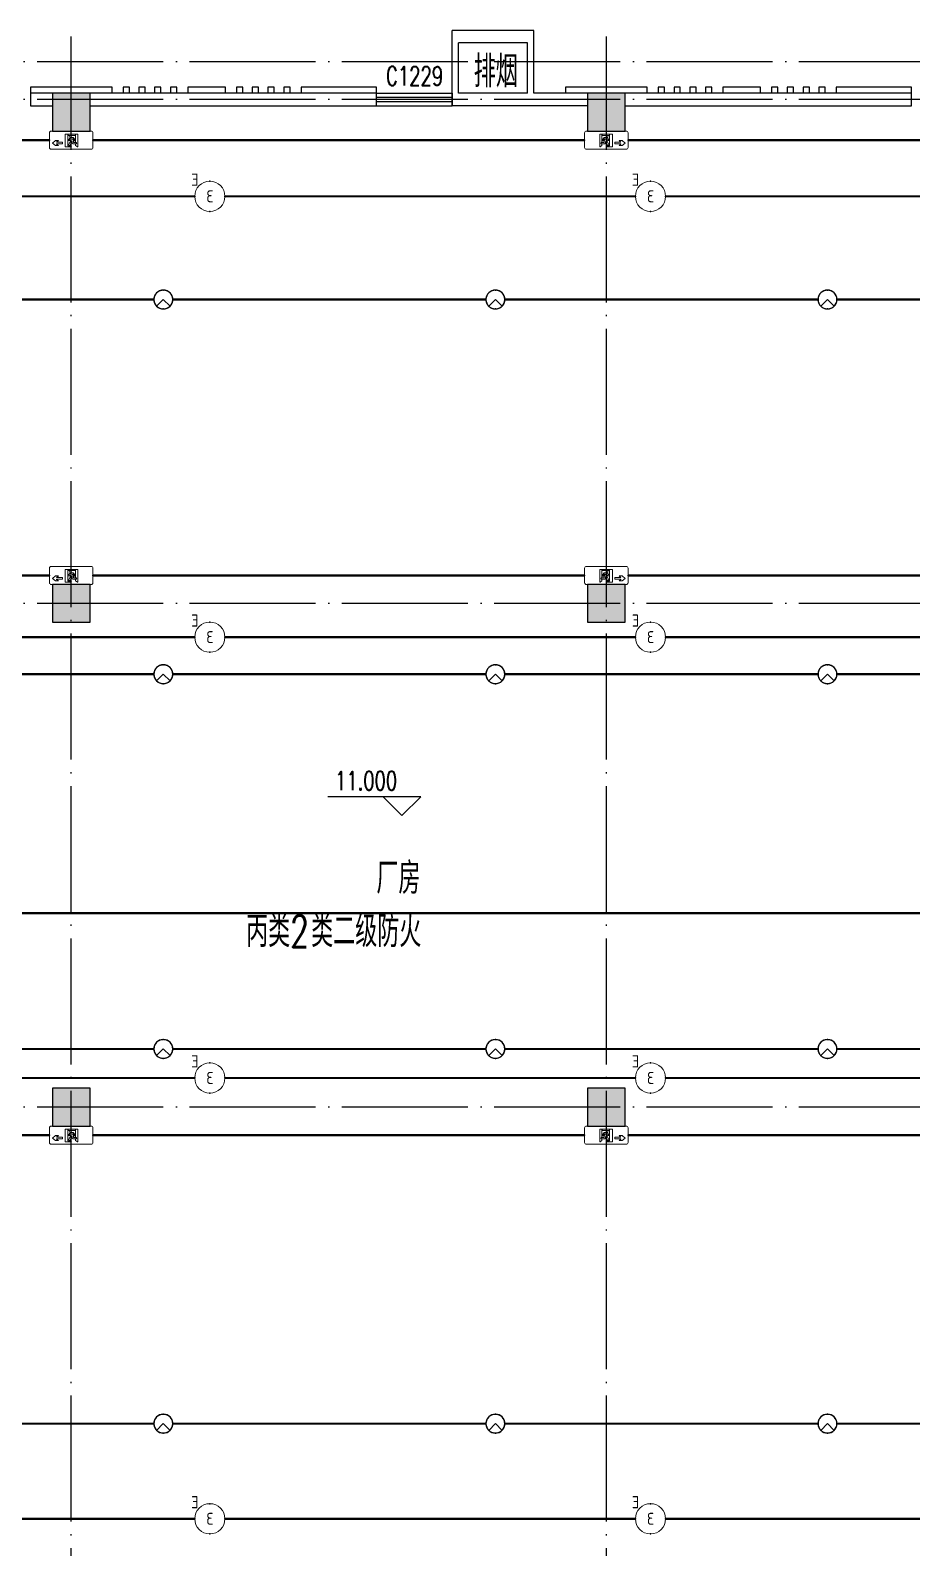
# Model space of a CAD drawing. Extents: x -124594 to 516503, y -3148 to 203159.
# Drawn here: x 201608 to 215608, y 95797 to 119891 of the extents above; entities that cross this region are included whole.
import ezdxf
from ezdxf.enums import TextEntityAlignment as Align

# ---------------------------------------------------------------- set-up
doc = ezdxf.new("R2010")
doc.units = 0
doc.header["$LTSCALE"] = 1000
doc.header["$MEASUREMENT"] = 0
doc.linetypes.add('DASH', pattern=[0.35, 0.25, -0.1])
doc.linetypes.add('DOTE', pattern=[2.42, 2, -0.2, 0.02, -0.2])
for name, color, linetype in [('COLUMN', 9, 'Continuous'), ('EQUIP-消防', 3, 'Continuous'), ('EQUIP-照明', 3, 'Continuous'), ('J-ANNO-标高标注', 144, 'Continuous'), ('J-AXIS-轴线', 1, 'DOTE'), ('J-DOOR-窗', 8, 'Continuous'), ('J-WALL-墙体', 2, 'Continuous'), ('PUB_HATCH', 8, 'Continuous'), ('PUB_TEXT', 7, 'Continuous'), ('WINDOW_TEXT', 7, 'Continuous'), ('WIRE-应急', 1, 'DASH'), ('WIRE-照明', 1, 'Continuous'), ('装饰柱', 7, 'Continuous')]:
    doc.layers.add(name, color=color, linetype=linetype)
doc.layers.add('建筑底图', color=8, linetype='Continuous', lineweight=5)
doc.styles.add('_TCH_DIM', font='SIMPLEX', dxfattribs={"bigfont": 'GBCBIG'})
doc.styles.add('_TCH_WINDOW', font='SIMPLEX', dxfattribs={"height": 3.5, "bigfont": 'GBCBIG'})
doc.styles.add('_TEL_ATTDEF', font='GBENOR', dxfattribs={"width": 0.8, "height": 3, "bigfont": 'GBCBIG'})
doc.styles.add('_TEL_DIM', font='SIMPLEX', dxfattribs={"width": 0.8, "height": 3.5, "bigfont": 'HZTXT'})
doc.styles.add('HZ', font='simplex.shx', dxfattribs={"width": 0.7, "bigfont": 'hztxt.shx'})

# ---------------------------------------------------------------- blocks, each defined once
blk = doc.blocks.new('$TCHSYS$WIN2D')
for p, q in [((-0.5, 0.5), (0.5, 0.5)), ((-0.5, 0.5), (-0.5, -0.5)), ((0.5, 0.5), (0.5, -0.5)), ((0.5, 0.167), (-0.5, 0.167)), ((0.5, -0.167), (-0.5, -0.167)), ((-0.5, -0.5), (0.5, -0.5))]:
    blk.add_line(p, q)
blk = doc.blocks.new('_FZH')
blk.add_lwpolyline([(-0.5, -0.5), (0.5, -0.5), (0.5, 0.5), (-0.5, 0.5)], close=True)
at = {"layer": 'PUB_HATCH'}
blk.add_solid([(-0.5, -0.5), (0.5, -0.5), (-0.5, 0.5), (0.5, 0.5)], dxfattribs=at)
blk = doc.blocks.new('GWEEDA')
at = {"layer": 'J-ANNO-标高标注', "color": 8}
for p, q in [((207811, 107721.1), (206333, 107721.1)), ((207511, 107421.1), (207211, 107721.1)), ((207511, 107421.1), (207811, 107721.1))]:
    blk.add_line(p, q, dxfattribs=at)
at = {"layer": 'J-AXIS-轴线', "color": 8}
for p, q in [((202258.3, 93790.8), (202258.3, 119790.8)), ((210758.3, 93790.8), (210758.3, 119790.8)), ((232758.3, 119390.8), (184258.3, 119390.8)), ((232758.3, 118790.8), (184258.3, 118790.8)), ((232758.3, 110790.8), (184258.3, 110790.8)), ((232758.3, 102790.8), (184258.3, 102790.8))]:
    blk.add_line(p, q, dxfattribs=at)
at = {"layer": 'J-WALL-墙体', "color": 8}
for p, q in [((208308.3, 118890.8), (208308.3, 119890.8)), ((209608.3, 119890.8), (208308.3, 119890.8)), ((209608.3, 118890.8), (209608.3, 119890.8)), ((208408.3, 118890.8), (208408.3, 119690.8)), ((209508.3, 119690.8), (208408.3, 119690.8)), ((209508.3, 118890.8), (209508.3, 119690.8)), ((201958.3, 118890.8), (201608.3, 118890.8)), ((201608.3, 118890.8), (201608.3, 118690.8)), ((207108.3, 118890.8), (202558.3, 118890.8)), ((207108.3, 118690.8), (207108.3, 118890.8)), ((208308.3, 118890.8), (208308.3, 118690.8)), ((209508.3, 118890.8), (208408.3, 118890.8)), ((210458.3, 118890.8), (209608.3, 118890.8)), ((215608.3, 118890.8), (211058.3, 118890.8)), ((215608.3, 118690.8), (215608.3, 118890.8)), ((201608.3, 118690.8), (201958.3, 118690.8)), ((202558.3, 118690.8), (207108.3, 118690.8)), ((209508.3, 118690.8), (208308.3, 118690.8)), ((210458.3, 118690.8), (209508.3, 118690.8)), ((211058.3, 118690.8), (215608.3, 118690.8))]:
    blk.add_line(p, q, dxfattribs=at)
at = {"layer": '装饰柱', "color": 8}
for points in [[(202908.3, 118890.8), (202908.3, 118990.8), (201608.3, 118990.8), (201608.3, 118890.8)], [(203183.3, 118890.8), (203183.3, 118990.8), (203083.3, 118990.8), (203083.3, 118890.8)], [(203433.3, 118890.8), (203433.3, 118990.8), (203333.3, 118990.8), (203333.3, 118890.8)], [(203683.3, 118890.8), (203683.3, 118990.8), (203583.3, 118990.8), (203583.3, 118890.8)], [(203933.3, 118890.8), (203933.3, 118990.8), (203833.3, 118990.8), (203833.3, 118890.8)], [(204708.3, 118890.8), (204708.3, 118990.8), (204108.3, 118990.8), (204108.3, 118890.8)], [(204983.3, 118890.8), (204983.3, 118990.8), (204883.3, 118990.8), (204883.3, 118890.8)], [(205233.3, 118890.8), (205233.3, 118990.8), (205133.3, 118990.8), (205133.3, 118890.8)], [(205483.3, 118890.8), (205483.3, 118990.8), (205383.3, 118990.8), (205383.3, 118890.8)], [(205733.3, 118890.8), (205733.3, 118990.8), (205633.3, 118990.8), (205633.3, 118890.8)], [(207108.3, 118890.8), (207108.3, 118990.8), (205908.3, 118990.8), (205908.3, 118890.8)], [(211408.3, 118890.8), (211408.3, 118990.8), (210108.3, 118990.8), (210108.3, 118890.8)], [(211683.3, 118890.8), (211683.3, 118990.8), (211583.3, 118990.8), (211583.3, 118890.8)], [(211933.3, 118890.8), (211933.3, 118990.8), (211833.3, 118990.8), (211833.3, 118890.8)], [(212183.3, 118890.8), (212183.3, 118990.8), (212083.3, 118990.8), (212083.3, 118890.8)], [(212433.3, 118890.8), (212433.3, 118990.8), (212333.3, 118990.8), (212333.3, 118890.8)], [(213208.3, 118890.8), (213208.3, 118990.8), (212608.3, 118990.8), (212608.3, 118890.8)], [(213483.3, 118890.8), (213483.3, 118990.8), (213383.3, 118990.8), (213383.3, 118890.8)], [(213733.3, 118890.8), (213733.3, 118990.8), (213633.3, 118990.8), (213633.3, 118890.8)], [(213983.3, 118890.8), (213983.3, 118990.8), (213883.3, 118990.8), (213883.3, 118890.8)], [(214233.3, 118890.8), (214233.3, 118990.8), (214133.3, 118990.8), (214133.3, 118890.8)], [(215608.3, 118890.8), (215608.3, 118990.8), (214408.3, 118990.8), (214408.3, 118890.8)]]:
    blk.add_lwpolyline(points, dxfattribs=at)
at = {"layer": 'COLUMN', "color": 8, "xscale": 600, "yscale": 600, "zscale": 600, "rotation": 90}
for p in [(202258.3, 118590.8), (210758.3, 118590.8), (202258.3, 110790.8), (210758.3, 110790.8), (202258.3, 102790.8), (210758.3, 102790.8)]:
    blk.add_blockref('_FZH', p, dxfattribs=at)
at = {"layer": 'J-DOOR-窗', "color": 8}
ref = blk.add_blockref('$TCHSYS$WIN2D', (207708.3, 118790.8), dxfattribs=dict(at, xscale=-1200, yscale=200, zscale=200, rotation=180))
ref.add_attrib('A', 'C1229', (207258.3, 119017), dxfattribs={"layer": 'WINDOW_TEXT', "color": 8, "height": 297.5, "style": '_TCH_WINDOW', "width": 0.705882})
at = {"layer": 'J-ANNO-标高标注', "color": 7, "style": '_TCH_DIM', "width": 0.705882}
blk.add_text('11.000', height=297.5, dxfattribs=at).set_placement((206447, 107826.1))
at = {"layer": 'PUB_TEXT', "color": 8, "style": 'HZ', "width": 0.7}
for s, p in [('排烟', (208651.5, 118987.5)), ('厂房', (207105.3, 106177.4)), ('丙类', (205035.8, 105333.2)), ('2', (205735.8, 105333.2)), ('类二级防火', (206069.1, 105333.2))]:
    blk.add_text(s, height=500, dxfattribs=at).set_placement(p)
blk = doc.blocks.new('$equip_U$00000139(cyquan-PC)')
at = {"lineweight": 0}
blk.add_lwpolyline([(-0.5, 0, 1), (0.5, 0, 1), (-0.5, 0, 0.911406)], format="xyb", dxfattribs=at)
for p in [(-0.5, 0), (0, 0.5), (0.5, 0), (0, -0.5)]:
    blk.add_point(p)
at = {"color": 7, "lineweight": 0, "style": '_TEL_DIM'}
blk.add_attdef('E', text='', height=0.4, dxfattribs=at).set_placement((0.497, 0.549), align=Align.MIDDLE_CENTER)
at = {"color": 7, "style": '_TEL_DIM'}
blk.add_attdef('$TEXT$', text='', height=0.4, dxfattribs=at).set_placement((0, 0), align=Align.MIDDLE_CENTER)
at = {"color": 7, "style": '_TEL_DIM', "flags": 1}
for tag in ['A', 'REMARK']:
    blk.add_attdef(tag, text='', height=0.00002, dxfattribs=at).set_placement((0, 0), align=Align.MIDDLE_CENTER)
blk = doc.blocks.new('$equip_U$00000081(OW7S4Z35Z8O8O2W)')
ref = blk.add_blockref('$equip_U$00000139(cyquan-PC)', (0, 0), dxfattribs=dict(xscale=1.59999999999984, yscale=1.59999999999984, zscale=1.59999999999984))
ref.add_attrib('E', 'E', dxfattribs={"color": 7, "lineweight": 0, "height": 0.64, "style": '_TEL_ATTDEF'}).set_placement((0.796, 0.878), align=Align.MIDDLE_CENTER)
ref.add_attrib('$TEXT$', '3', dxfattribs={"color": 7, "height": 0.64, "style": '_TEL_ATTDEF'}).set_placement((0, 0), align=Align.MIDDLE_CENTER)
at = {"color": 7, "style": '_TEL_DIM', "flags": 1}
blk.add_attdef('A', text='', height=0.0000333, dxfattribs=at).set_placement((0, 0), align=Align.MIDDLE_CENTER)
blk = doc.blocks.new('$equip_U$00000090(cyquan-PC)')
at = {"lineweight": 0}
blk.add_lwpolyline([(-0.658, 0), (0.658, 0, 0.414214), (0.72, 0.062), (0.72, 0.538, 0.414213), (0.658, 0.6), (-0.658, 0.6, 0.414214), (-0.72, 0.538, 0), (-0.72, 0.062, 0.414245), (-0.658, 0, 18481.445439)], format="xyb", dxfattribs=at)
for points in [[(-0.22, 0.08), (-0.204, 0.08), (-0.145, 0.122), (-0.145, 0.172), (-0.153, 0.172, -1), (-0.153, 0.231), (-0.145, 0.231), (-0.145, 0.499, 0.414214), (-0.147, 0.501), (-0.22, 0.501)], [(0.104, 0.325, 0.414214), (0.102, 0.327), (0.075, 0.327), (0.034, 0.375, 0.221695), (0.018, 0.383), (-0.073, 0.383, 0.235469), (-0.08, 0.379), (-0.132, 0.31, 1), (-0.098, 0.286), (-0.057, 0.341), (-0.046, 0.341, -0.542956), (-0.042, 0.335), (-0.07, 0.271, 0.096289), (-0.073, 0.258), (-0.074, 0.223), (-0.153, 0.223, 1), (-0.153, 0.181), (-0.05, 0.181, 0.404026), (-0.029, 0.201), (-0.027, 0.258, -0.774283), (-0.023, 0.259), (0.039, 0.138, 1), (0.08, 0.159), (0.019, 0.279), (0.031, 0.308, -0.554309), (0.038, 0.309), (0.057, 0.287, 0.221695), (0.062, 0.285), (0.102, 0.285, 0.414214), (0.104, 0.287)], [(0.102, 0.459, 0.414214), (0.104, 0.461), (0.104, 0.499, 0.414214), (0.102, 0.501), (-0.138, 0.501, 0.414214), (-0.14, 0.499), (-0.14, 0.461, 0.414214), (-0.138, 0.459)], [(-0.01, 0.08), (0.055, 0.08, 0.912194), (0.025, 0.109)], [(0.108, 0.499), (0.108, 0.122), (0.066, 0.08), (0.201, 0.08), (0.201, 0.501), (0.11, 0.501, 0.414214)], [(0.519, 0.119), (0.618, 0.201), (0.519, 0.284), (0.423, 0.284), (0.484, 0.233, -0.700208), (0.483, 0.229), (0.287, 0.229), (0.287, 0.174), (0.483, 0.174, -0.700208), (0.484, 0.17), (0.423, 0.119)]]:
    blk.add_lwpolyline(points, format="xyb", close=True, dxfattribs=at)
blk.add_circle((0.024, 0.421), 0.0295, dxfattribs=at)
for p in [(0, 0.6), (-0.72, 0.3), (0, 0), (0.72, 0.3)]:
    blk.add_point(p)
at = {"color": 7, "style": '_TEL_DIM', "flags": 1}
for tag in ['A', 'REMARK']:
    blk.add_attdef(tag, text='', height=0.00002, dxfattribs=at).set_placement((0, 0), align=Align.MIDDLE_CENTER)
blk = doc.blocks.new('$equip_U$00000079(OW7S4Z35Z8O8O2W)')
at = {"xscale": -1.59999999999984, "yscale": 1.59999999999984, "zscale": 1.59999999999984}
blk.add_blockref('$equip_U$00000090(cyquan-PC)', (0, 0), dxfattribs=at)
at = {"color": 7, "style": '_TEL_DIM', "flags": 1}
blk.add_attdef('A', text='', height=0.0000333, dxfattribs=at).set_placement((0, 0), align=Align.MIDDLE_CENTER)
blk = doc.blocks.new('$equip$00002831')
for q in [(-0.354, -0.354), (0.354, -0.354)]:
    blk.add_line((0, 0), q)
at = {"const_width": 0.0667}
blk.add_lwpolyline([(0.5, 0, 1), (-0.5, 0, 1), (0.5, 0, -2.700563)], format="xyb", dxfattribs=at)
blk.add_circle((0, 0), 0.5)
for p in [(-0.5, 0), (0, 0.5), (0.5, 0), (0, -0.5)]:
    blk.add_point(p)
at = {"color": 7, "style": '_TEL_DIM', "flags": 1}
for tag in ['A', 'REMARK']:
    blk.add_attdef(tag, text='', height=0.00002, dxfattribs=at).set_placement((0, 0), align=Align.MIDDLE_CENTER)

msp = doc.modelspace()

# ---------------------------------------------------------------- linework, layer by layer
at = {"layer": 'WIRE-应急', "const_width": 35}
for points in [[(201913, 118147), (194104, 118147)], [(210413, 118147), (202604, 118147)], [(218913, 118147), (211104, 118147)], [(204220, 117255), (197700, 117255)], [(211220, 117255), (204700, 117255)], [(218220, 117255), (211700, 117255)], [(201913, 111235), (194104, 111235)], [(210413, 111235), (202604, 111235)], [(218913, 111235), (211104, 111235)], [(204220, 110255), (197700, 110255)], [(211220, 110255), (204700, 110255)], [(218220, 110255), (211700, 110255)], [(204220, 103255), (197700, 103255)], [(211220, 103255), (204700, 103255)], [(218220, 103255), (211700, 103255)], [(201913, 102347), (194104, 102347)], [(210413, 102347), (202604, 102347)], [(218913, 102347), (211104, 102347)], [(204220, 96255), (197700, 96255)], [(211220, 96255), (204700, 96255)], [(218220, 96255), (211700, 96255)]]:
    msp.add_lwpolyline(points, dxfattribs=at)
at = {"layer": 'WIRE-照明', "const_width": 35}
for points in [[(203571, 115616), (198596, 115616)], [(208846, 115616), (203871, 115616)], [(214121, 115616), (209146, 115616)], [(219396, 115616), (214421, 115616)], [(203571, 109666), (198596, 109666)], [(208846, 109666), (203871, 109666)], [(214121, 109666), (209146, 109666)], [(219396, 109666), (214421, 109666)], [(228384, 105872), (190216, 105872)], [(203571, 103716), (198596, 103716)], [(208846, 103716), (203871, 103716)], [(214121, 103716), (209146, 103716)], [(219396, 103716), (214421, 103716)], [(203571, 97766), (198596, 97766)], [(208846, 97766), (203871, 97766)], [(214121, 97766), (209146, 97766)], [(219396, 97766), (214421, 97766)]]:
    msp.add_lwpolyline(points, dxfattribs=at)

# ---------------------------------------------------------------- block references
at = {"layer": 'EQUIP-消防', "yscale": 300, "zscale": 300}
for name, p, xscale in [('$equip_U$00000079(OW7S4Z35Z8O8O2W)', (202258, 118003), 300), ('$equip_U$00000079(OW7S4Z35Z8O8O2W)', (210758, 118003), -300), ('$equip_U$00000081(OW7S4Z35Z8O8O2W)', (204460, 117255), -300), ('$equip_U$00000081(OW7S4Z35Z8O8O2W)', (211460, 117255), -300), ('$equip_U$00000079(OW7S4Z35Z8O8O2W)', (202258, 111091), 300), ('$equip_U$00000079(OW7S4Z35Z8O8O2W)', (210758, 111091), -300), ('$equip_U$00000081(OW7S4Z35Z8O8O2W)', (204460, 110255), -300), ('$equip_U$00000081(OW7S4Z35Z8O8O2W)', (211460, 110255), -300), ('$equip_U$00000081(OW7S4Z35Z8O8O2W)', (204460, 103255), -300), ('$equip_U$00000081(OW7S4Z35Z8O8O2W)', (211460, 103255), -300), ('$equip_U$00000079(OW7S4Z35Z8O8O2W)', (202258, 102203), 300), ('$equip_U$00000079(OW7S4Z35Z8O8O2W)', (210758, 102203), -300), ('$equip_U$00000081(OW7S4Z35Z8O8O2W)', (204460, 96255), -300), ('$equip_U$00000081(OW7S4Z35Z8O8O2W)', (211460, 96255), -300)]:
    msp.add_blockref(name, p, dxfattribs=dict(at, xscale=xscale))
at = {"layer": 'EQUIP-照明', "xscale": -300, "yscale": 300, "zscale": 300}
for p in [(203721, 115616), (208996, 115616), (214271, 115616), (203721, 109666), (208996, 109666), (214271, 109666), (203721, 103716), (208996, 103716), (214271, 103716), (203721, 97766), (208996, 97766), (214271, 97766)]:
    msp.add_blockref('$equip$00002831', p, dxfattribs=at)
at = {"layer": '建筑底图'}
msp.add_blockref('GWEEDA', (0, 0), dxfattribs=at)

doc.saveas('drawing.dxf')
